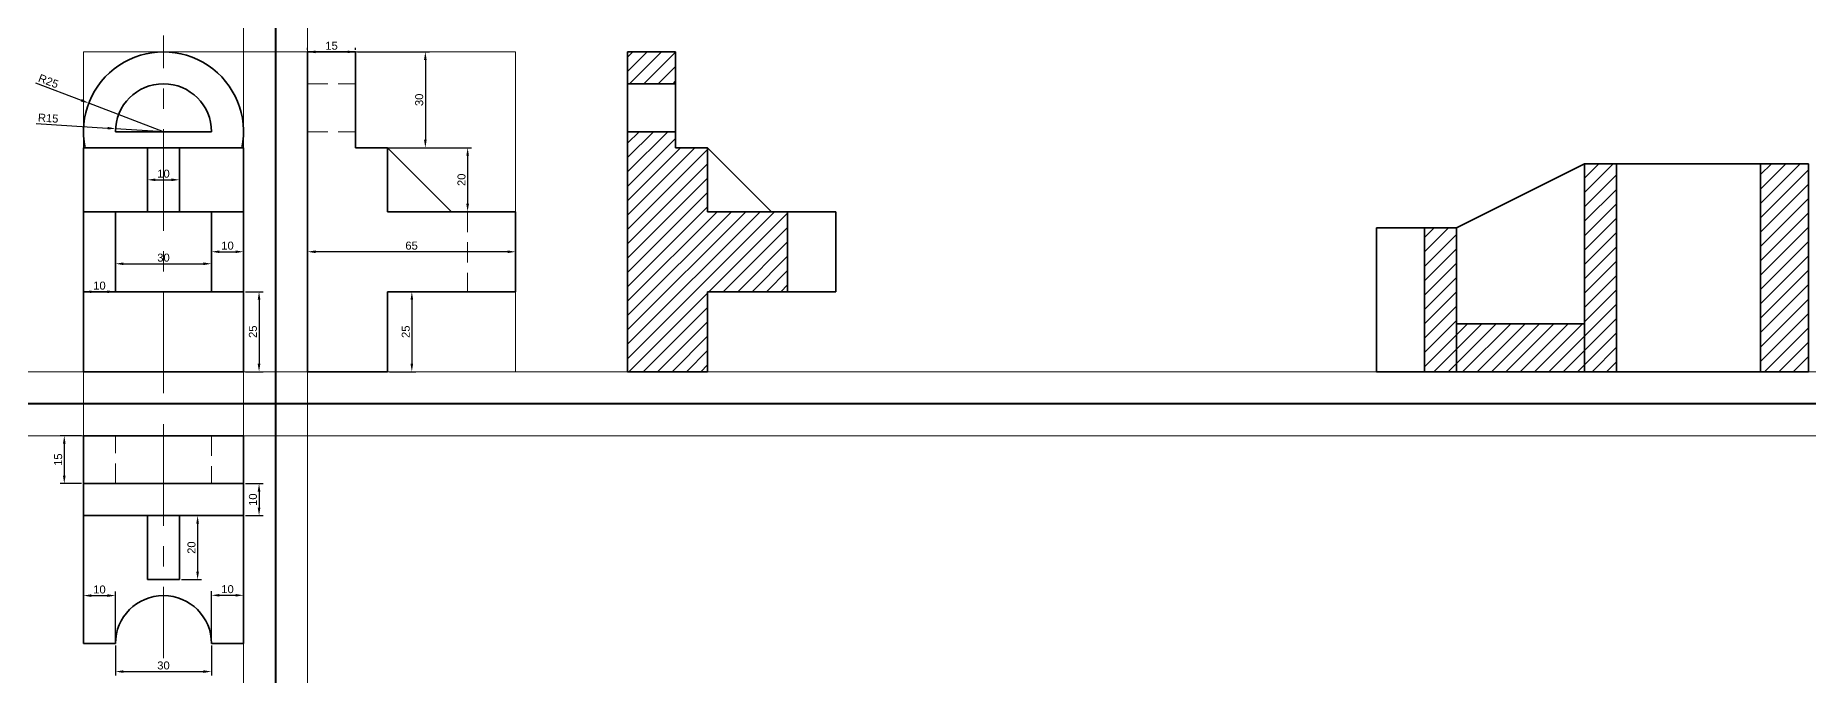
# Model space of a CAD drawing. Header units: millimetres. Extents: x 2450 to 7334, y 2362 to 2656.
# Drawn here: x 2450 to 3004, y 2401 to 2601 of the extents above; entities that cross this region are included whole.
import ezdxf

# ---------------------------------------------------------------- set-up
doc = ezdxf.new("R2010")
doc.units = ezdxf.units.MM
doc.linetypes.add('CENTER', pattern=[50.8, 31.75, -6.35, 6.35, -6.35])
doc.linetypes.add('HIDDEN', pattern=[9.525, 6.35, -3.175])
for name, color, linetype, lineweight in [('Centre line', 1, 'CENTER', 20), ('Constructn line', 251, 'Continuous', 9), ('Dimension line', 6, 'Continuous', 15), ('Hidden line', 3, 'HIDDEN', 20), ('Object line', 7, 'Continuous', 35), ('XY axis', 2, 'Continuous', 40)]:
    doc.layers.add(name, color=color, linetype=linetype, lineweight=lineweight)
doc.styles.get("Standard").update_dxf_attribs({"font": ''})
doc.styles.get('Standard').set_extended_font_data('Arial')
doc.dimstyles.new('ISO-25', dxfattribs={"dimtxt": 2.5, "dimasz": 2.5, "dimexe": 1.25, "dimexo": 0.625, "dimtad": 1, "dimtxsty": 'Standard', "dimcen": 2.5, "dimadec": 0, "dimazin": 0, "dimtfac": 1, "dimtmove": 0, "dimatfit": 3, "dimfxl": 1, "dimarcsym": 0})

# ---------------------------------------------------------------- blocks, each defined once
blk = doc.blocks.new('*D105')
at = {"layer": 'Defpoints', "color": 0, "transparency": 16777216}
for p in [(2534.83, 2533.52), (2534.83, 2533.52), (2599.83, 2533.52)]:
    blk.add_point(p, dxfattribs=at)
at = {"layer": 'Dimension line', "color": 0, "lineweight": -2, "transparency": 16777216}
for p, q in [((2534.83, 2534.14), (2534.83, 2534.77)), ((2597.33, 2533.52), (2537.33, 2533.52)), ((2599.83, 2534.14), (2599.83, 2534.77))]:
    blk.add_line(p, q, dxfattribs=at)
at = {"layer": 'Dimension line', "color": 0, "transparency": 16777216}
for points in [[(2537.33, 2533.94), (2537.33, 2533.1), (2534.83, 2533.52)], [(2597.33, 2533.94), (2597.33, 2533.1), (2599.83, 2533.52)]]:
    blk.add_solid(points, dxfattribs=at)
at = {"layer": 'Dimension line', "color": 0, "transparency": 16777216, "insert": (2567.33, 2535.42), "char_height": 2.5, "attachment_point": 5}
blk.add_mtext('65', dxfattribs=at)
blk = doc.blocks.new('*D106')
at = {"layer": 'Defpoints', "color": 0, "transparency": 16777216}
for p in [(2559.83, 2521.02), (2559.83, 2496.02), (2567.41, 2496.02)]:
    blk.add_point(p, dxfattribs=at)
at = {"layer": 'Dimension line', "color": 0, "lineweight": -2, "transparency": 16777216}
for p, q in [((2560.46, 2521.02), (2568.66, 2521.02)), ((2567.41, 2518.52), (2567.41, 2498.52)), ((2560.46, 2496.02), (2568.66, 2496.02))]:
    blk.add_line(p, q, dxfattribs=at)
at = {"layer": 'Dimension line', "color": 0, "transparency": 16777216}
for points in [[(2567, 2518.52), (2567.83, 2518.52), (2567.41, 2521.02)], [(2567, 2498.52), (2567.83, 2498.52), (2567.41, 2496.02)]]:
    blk.add_solid(points, dxfattribs=at)
at = {"layer": 'Dimension line', "color": 0, "transparency": 16777216, "insert": (2565.51, 2508.52), "char_height": 2.5, "attachment_point": 5, "rotation": 90}
blk.add_mtext('25', dxfattribs=at)
blk = doc.blocks.new('*D107')
at = {"layer": 'Defpoints', "color": 0, "transparency": 16777216}
for p in [(2534.83, 2596.02), (2549.83, 2596.02), (2549.83, 2596.02)]:
    blk.add_point(p, dxfattribs=at)
at = {"layer": 'Dimension line', "color": 0, "lineweight": -2, "transparency": 16777216}
for p, q in [((2534.83, 2596.64), (2534.83, 2597.27)), ((2537.33, 2596.02), (2547.33, 2596.02)), ((2549.83, 2596.64), (2549.83, 2597.27))]:
    blk.add_line(p, q, dxfattribs=at)
at = {"layer": 'Dimension line', "color": 0, "transparency": 16777216}
for points in [[(2537.33, 2596.44), (2537.33, 2595.6), (2534.83, 2596.02)], [(2547.33, 2596.44), (2547.33, 2595.6), (2549.83, 2596.02)]]:
    blk.add_solid(points, dxfattribs=at)
at = {"layer": 'Dimension line', "color": 0, "transparency": 16777216, "insert": (2542.33, 2597.92), "char_height": 2.5, "attachment_point": 5}
blk.add_mtext('15', dxfattribs=at)
blk = doc.blocks.new('*D108')
at = {"layer": 'Defpoints', "color": 0, "transparency": 16777216}
for p in [(2549.83, 2596.02), (2549.83, 2566.02), (2571.63, 2566.02)]:
    blk.add_point(p, dxfattribs=at)
at = {"layer": 'Dimension line', "color": 0, "lineweight": -2, "transparency": 16777216}
for p, q in [((2550.46, 2596.02), (2572.88, 2596.02)), ((2571.63, 2593.52), (2571.63, 2568.52)), ((2550.46, 2566.02), (2572.88, 2566.02))]:
    blk.add_line(p, q, dxfattribs=at)
at = {"layer": 'Dimension line', "color": 0, "transparency": 16777216}
for points in [[(2571.21, 2593.52), (2572.04, 2593.52), (2571.63, 2596.02)], [(2571.21, 2568.52), (2572.04, 2568.52), (2571.63, 2566.02)]]:
    blk.add_solid(points, dxfattribs=at)
at = {"layer": 'Dimension line', "color": 0, "transparency": 16777216, "insert": (2569.72, 2581.02), "char_height": 2.5, "attachment_point": 5, "rotation": 90}
blk.add_mtext('30', dxfattribs=at)
blk = doc.blocks.new('*D109')
at = {"layer": 'Defpoints', "color": 0, "transparency": 16777216}
for p in [(2559.83, 2566.02), (2559.83, 2546.02), (2584.83, 2546.02)]:
    blk.add_point(p, dxfattribs=at)
at = {"layer": 'Dimension line', "color": 0, "lineweight": -2, "transparency": 16777216}
for p, q in [((2560.46, 2566.02), (2586.08, 2566.02)), ((2584.83, 2563.52), (2584.83, 2548.52)), ((2560.46, 2546.02), (2586.08, 2546.02))]:
    blk.add_line(p, q, dxfattribs=at)
at = {"layer": 'Dimension line', "color": 0, "transparency": 16777216}
for points in [[(2584.42, 2563.52), (2585.25, 2563.52), (2584.83, 2566.02)], [(2584.42, 2548.52), (2585.25, 2548.52), (2584.83, 2546.02)]]:
    blk.add_solid(points, dxfattribs=at)
at = {"layer": 'Dimension line', "color": 0, "transparency": 16777216, "insert": (2582.93, 2556.02), "char_height": 2.5, "attachment_point": 5, "rotation": 90}
blk.add_mtext('20', dxfattribs=at)
blk = doc.blocks.new('*D110')
at = {"layer": 'Defpoints', "color": 0, "transparency": 16777216}
for p in [(2474.86, 2572), (2489.83, 2571.02)]:
    blk.add_point(p, dxfattribs=at)
at = {"layer": 'Dimension line', "color": 0, "lineweight": -2, "transparency": 16777216}
for p, q in [((2450.08, 2573.63), (2472.37, 2572.16)), ((2489.83, 2571.02), (2474.86, 2572))]:
    blk.add_line(p, q, dxfattribs=at)
at = {"layer": 'Dimension line', "color": 0, "transparency": 16777216}
blk.add_solid([(2472.4, 2572.58), (2472.34, 2571.75), (2474.86, 2572)], dxfattribs=at)
at = {"layer": 'Dimension line', "color": 0, "transparency": 16777216, "insert": (2453.82, 2575.29), "char_height": 2.5, "attachment_point": 5, "rotation": 356.2443}
blk.add_mtext('R15', dxfattribs=at)
blk = doc.blocks.new('*D111')
at = {"layer": 'Defpoints', "color": 0, "transparency": 16777216}
for p in [(2466.49, 2579.98), (2489.83, 2571.02)]:
    blk.add_point(p, dxfattribs=at)
at = {"layer": 'Dimension line', "color": 0, "lineweight": -2, "transparency": 16777216}
for p, q in [((2449.84, 2586.38), (2464.16, 2580.88)), ((2489.83, 2571.02), (2466.49, 2579.98))]:
    blk.add_line(p, q, dxfattribs=at)
at = {"layer": 'Dimension line', "color": 0, "transparency": 16777216}
blk.add_solid([(2464.31, 2581.27), (2464.01, 2580.49), (2466.49, 2579.98)], dxfattribs=at)
at = {"layer": 'Dimension line', "color": 0, "transparency": 16777216, "insert": (2453.91, 2586.85), "char_height": 2.5, "attachment_point": 5, "rotation": 338.9919}
blk.add_mtext('R25', dxfattribs=at)
blk = doc.blocks.new('*D112')
at = {"layer": 'Defpoints', "color": 0, "transparency": 16777216}
for p in [(2464.83, 2521.02), (2474.83, 2521.02), (2474.83, 2521.02)]:
    blk.add_point(p, dxfattribs=at)
at = {"layer": 'Dimension line', "color": 0, "lineweight": -2, "transparency": 16777216}
for p, q in [((2464.83, 2521.64), (2464.83, 2522.27)), ((2467.33, 2521.02), (2472.33, 2521.02)), ((2474.83, 2521.64), (2474.83, 2522.27))]:
    blk.add_line(p, q, dxfattribs=at)
at = {"layer": 'Dimension line', "color": 0, "transparency": 16777216}
for points in [[(2467.33, 2521.44), (2467.33, 2520.6), (2464.83, 2521.02)], [(2472.33, 2521.44), (2472.33, 2520.6), (2474.83, 2521.02)]]:
    blk.add_solid(points, dxfattribs=at)
at = {"layer": 'Dimension line', "color": 0, "transparency": 16777216, "insert": (2469.83, 2522.92), "char_height": 2.5, "attachment_point": 5}
blk.add_mtext('10', dxfattribs=at)
blk = doc.blocks.new('*D113')
at = {"layer": 'Defpoints', "color": 0, "transparency": 16777216}
for p in [(2504.83, 2533.52), (2514.83, 2533.52), (2514.83, 2533.52)]:
    blk.add_point(p, dxfattribs=at)
at = {"layer": 'Dimension line', "color": 0, "lineweight": -2, "transparency": 16777216}
for p, q in [((2504.83, 2534.14), (2504.83, 2534.77)), ((2507.33, 2533.52), (2512.33, 2533.52)), ((2514.83, 2534.14), (2514.83, 2534.77))]:
    blk.add_line(p, q, dxfattribs=at)
at = {"layer": 'Dimension line', "color": 0, "transparency": 16777216}
for points in [[(2507.33, 2533.94), (2507.33, 2533.1), (2504.83, 2533.52)], [(2512.33, 2533.94), (2512.33, 2533.1), (2514.83, 2533.52)]]:
    blk.add_solid(points, dxfattribs=at)
at = {"layer": 'Dimension line', "color": 0, "transparency": 16777216, "insert": (2509.83, 2535.42), "char_height": 2.5, "attachment_point": 5}
blk.add_mtext('10', dxfattribs=at)
blk = doc.blocks.new('*D114')
at = {"layer": 'Defpoints', "color": 0, "transparency": 16777216}
for p in [(2474.83, 2531.96), (2504.83, 2531.96), (2504.83, 2529.77)]:
    blk.add_point(p, dxfattribs=at)
at = {"layer": 'Dimension line', "color": 0, "lineweight": -2, "transparency": 16777216}
for p, q in [((2474.83, 2531.33), (2474.83, 2528.52)), ((2504.83, 2531.33), (2504.83, 2528.52)), ((2477.33, 2529.77), (2502.33, 2529.77))]:
    blk.add_line(p, q, dxfattribs=at)
at = {"layer": 'Dimension line', "color": 0, "transparency": 16777216}
for points in [[(2477.33, 2530.19), (2477.33, 2529.35), (2474.83, 2529.77)], [(2502.33, 2530.19), (2502.33, 2529.35), (2504.83, 2529.77)]]:
    blk.add_solid(points, dxfattribs=at)
at = {"layer": 'Dimension line', "color": 0, "transparency": 16777216, "insert": (2489.83, 2531.67), "char_height": 2.5, "attachment_point": 5}
blk.add_mtext('30', dxfattribs=at)
blk = doc.blocks.new('*D115')
at = {"layer": 'Defpoints', "color": 0, "transparency": 16777216}
for p in [(2484.83, 2556.02), (2494.83, 2556.02), (2494.83, 2556.02)]:
    blk.add_point(p, dxfattribs=at)
at = {"layer": 'Dimension line', "color": 0, "lineweight": -2, "transparency": 16777216}
for p, q in [((2484.83, 2556.64), (2484.83, 2557.27)), ((2487.33, 2556.02), (2492.33, 2556.02)), ((2494.83, 2556.64), (2494.83, 2557.27))]:
    blk.add_line(p, q, dxfattribs=at)
at = {"layer": 'Dimension line', "color": 0, "transparency": 16777216}
for points in [[(2487.33, 2556.44), (2487.33, 2555.6), (2484.83, 2556.02)], [(2492.33, 2556.44), (2492.33, 2555.6), (2494.83, 2556.02)]]:
    blk.add_solid(points, dxfattribs=at)
at = {"layer": 'Dimension line', "color": 0, "transparency": 16777216, "insert": (2489.83, 2557.92), "char_height": 2.5, "attachment_point": 5}
blk.add_mtext('10', dxfattribs=at)
blk = doc.blocks.new('*D116')
at = {"layer": 'Defpoints', "color": 0, "transparency": 16777216}
for p in [(2514.83, 2521.02), (2514.83, 2496.02), (2519.68, 2496.02)]:
    blk.add_point(p, dxfattribs=at)
at = {"layer": 'Dimension line', "color": 0, "lineweight": -2, "transparency": 16777216}
for p, q in [((2515.46, 2521.02), (2520.93, 2521.02)), ((2519.68, 2518.52), (2519.68, 2498.52)), ((2515.46, 2496.02), (2520.93, 2496.02))]:
    blk.add_line(p, q, dxfattribs=at)
at = {"layer": 'Dimension line', "color": 0, "transparency": 16777216}
for points in [[(2519.26, 2518.52), (2520.1, 2518.52), (2519.68, 2521.02)], [(2519.26, 2498.52), (2520.1, 2498.52), (2519.68, 2496.02)]]:
    blk.add_solid(points, dxfattribs=at)
at = {"layer": 'Dimension line', "color": 0, "transparency": 16777216, "insert": (2517.78, 2508.52), "char_height": 2.5, "attachment_point": 5, "rotation": 90}
blk.add_mtext('25', dxfattribs=at)
blk = doc.blocks.new('*D117')
at = {"layer": 'Defpoints', "color": 0, "transparency": 16777216}
for p in [(2494.83, 2451.02), (2494.83, 2431.02), (2500.49, 2431.02)]:
    blk.add_point(p, dxfattribs=at)
at = {"layer": 'Dimension line', "color": 0, "lineweight": -2, "transparency": 16777216}
for p, q in [((2495.46, 2451.02), (2501.74, 2451.02)), ((2500.49, 2448.52), (2500.49, 2433.52)), ((2495.46, 2431.02), (2501.74, 2431.02))]:
    blk.add_line(p, q, dxfattribs=at)
at = {"layer": 'Dimension line', "color": 0, "transparency": 16777216}
for points in [[(2500.08, 2448.52), (2500.91, 2448.52), (2500.49, 2451.02)], [(2500.08, 2433.52), (2500.91, 2433.52), (2500.49, 2431.02)]]:
    blk.add_solid(points, dxfattribs=at)
at = {"layer": 'Dimension line', "color": 0, "transparency": 16777216, "insert": (2498.59, 2441.02), "char_height": 2.5, "attachment_point": 5, "rotation": 90}
blk.add_mtext('20', dxfattribs=at)
blk = doc.blocks.new('*D118')
at = {"layer": 'Defpoints', "color": 0, "transparency": 16777216}
for p in [(2514.83, 2461.02), (2514.83, 2451.02), (2519.68, 2451.02)]:
    blk.add_point(p, dxfattribs=at)
at = {"layer": 'Dimension line', "color": 0, "lineweight": -2, "transparency": 16777216}
for p, q in [((2515.46, 2461.02), (2520.93, 2461.02)), ((2519.68, 2458.52), (2519.68, 2453.52)), ((2515.46, 2451.02), (2520.93, 2451.02))]:
    blk.add_line(p, q, dxfattribs=at)
at = {"layer": 'Dimension line', "color": 0, "transparency": 16777216}
for points in [[(2519.26, 2458.52), (2520.1, 2458.52), (2519.68, 2461.02)], [(2519.26, 2453.52), (2520.1, 2453.52), (2519.68, 2451.02)]]:
    blk.add_solid(points, dxfattribs=at)
at = {"layer": 'Dimension line', "color": 0, "transparency": 16777216, "insert": (2517.78, 2456.02), "char_height": 2.5, "attachment_point": 5, "rotation": 90}
blk.add_mtext('10', dxfattribs=at)
blk = doc.blocks.new('*D119')
at = {"layer": 'Defpoints', "color": 0, "transparency": 16777216}
for p in [(2464.83, 2476.02), (2458.84, 2461.02), (2464.83, 2461.02)]:
    blk.add_point(p, dxfattribs=at)
at = {"layer": 'Dimension line', "color": 0, "lineweight": -2, "transparency": 16777216}
for p, q in [((2464.21, 2476.02), (2457.59, 2476.02)), ((2458.84, 2473.52), (2458.84, 2463.52)), ((2464.21, 2461.02), (2457.59, 2461.02))]:
    blk.add_line(p, q, dxfattribs=at)
at = {"layer": 'Dimension line', "color": 0, "transparency": 16777216}
for points in [[(2458.42, 2473.52), (2459.26, 2473.52), (2458.84, 2476.02)], [(2458.42, 2463.52), (2459.26, 2463.52), (2458.84, 2461.02)]]:
    blk.add_solid(points, dxfattribs=at)
at = {"layer": 'Dimension line', "color": 0, "transparency": 16777216, "insert": (2456.94, 2468.52), "char_height": 2.5, "attachment_point": 5, "rotation": 90}
blk.add_mtext('15', dxfattribs=at)
blk = doc.blocks.new('*D120')
at = {"layer": 'Defpoints', "color": 0, "transparency": 16777216}
for p in [(2474.83, 2426.02), (2464.83, 2411.02), (2474.83, 2411.02)]:
    blk.add_point(p, dxfattribs=at)
at = {"layer": 'Dimension line', "color": 0, "lineweight": -2, "transparency": 16777216}
for p, q in [((2464.83, 2411.64), (2464.83, 2427.27)), ((2467.33, 2426.02), (2472.33, 2426.02)), ((2474.83, 2411.64), (2474.83, 2427.27))]:
    blk.add_line(p, q, dxfattribs=at)
at = {"layer": 'Dimension line', "color": 0, "transparency": 16777216}
for points in [[(2467.33, 2426.44), (2467.33, 2425.6), (2464.83, 2426.02)], [(2472.33, 2426.44), (2472.33, 2425.6), (2474.83, 2426.02)]]:
    blk.add_solid(points, dxfattribs=at)
at = {"layer": 'Dimension line', "color": 0, "transparency": 16777216, "insert": (2469.83, 2427.92), "char_height": 2.5, "attachment_point": 5}
blk.add_mtext('10', dxfattribs=at)
blk = doc.blocks.new('*D121')
at = {"layer": 'Defpoints', "color": 0, "transparency": 16777216}
for p in [(2514.83, 2426.12), (2504.83, 2411.02), (2514.83, 2411.02)]:
    blk.add_point(p, dxfattribs=at)
at = {"layer": 'Dimension line', "color": 0, "lineweight": -2, "transparency": 16777216}
for p, q in [((2504.83, 2411.64), (2504.83, 2427.37)), ((2507.33, 2426.12), (2512.33, 2426.12)), ((2514.83, 2411.64), (2514.83, 2427.37))]:
    blk.add_line(p, q, dxfattribs=at)
at = {"layer": 'Dimension line', "color": 0, "transparency": 16777216}
for points in [[(2507.33, 2426.53), (2507.33, 2425.7), (2504.83, 2426.12)], [(2512.33, 2426.53), (2512.33, 2425.7), (2514.83, 2426.12)]]:
    blk.add_solid(points, dxfattribs=at)
at = {"layer": 'Dimension line', "color": 0, "transparency": 16777216, "insert": (2509.83, 2428.02), "char_height": 2.5, "attachment_point": 5}
blk.add_mtext('10', dxfattribs=at)
blk = doc.blocks.new('*D122')
at = {"layer": 'Defpoints', "color": 0, "transparency": 16777216}
for p in [(2474.83, 2411.02), (2504.83, 2411.02), (2504.83, 2402.27)]:
    blk.add_point(p, dxfattribs=at)
at = {"layer": 'Dimension line', "color": 0, "lineweight": -2, "transparency": 16777216}
for p, q in [((2474.83, 2410.39), (2474.83, 2401.02)), ((2504.83, 2410.39), (2504.83, 2401.02)), ((2477.33, 2402.27), (2502.33, 2402.27))]:
    blk.add_line(p, q, dxfattribs=at)
at = {"layer": 'Dimension line', "color": 0, "transparency": 16777216}
for points in [[(2477.33, 2402.68), (2477.33, 2401.85), (2474.83, 2402.27)], [(2502.33, 2402.68), (2502.33, 2401.85), (2504.83, 2402.27)]]:
    blk.add_solid(points, dxfattribs=at)
at = {"layer": 'Dimension line', "color": 0, "transparency": 16777216, "insert": (2489.83, 2404.17), "char_height": 2.5, "attachment_point": 5}
blk.add_mtext('30', dxfattribs=at)

msp = doc.modelspace()

# ---------------------------------------------------------------- hatches: boundary and pattern name
at = {"layer": 'Object line'}
h = msp.add_hatch(dxfattribs=at)
h.set_pattern_fill('ANSI31', color=256)
h.paths.add_polyline_path([(2649.795, 2596.019), (2634.795, 2596.019), (2634.795, 2586.019), (2649.795, 2586.019)])
h.paths.add_polyline_path([(2659.795, 2566.019), (2649.795, 2566.019), (2649.795, 2571.019), (2634.795, 2571.019), (2634.795, 2496.019), (2659.795, 2496.019), (2659.795, 2521.019), (2684.795, 2521.019), (2684.795, 2546.019), (2659.795, 2546.019)])
h = msp.add_hatch(dxfattribs=at)
h.set_pattern_fill('ANSI31', color=256)
h.paths.add_polyline_path([(2893.678, 2541.019), (2883.678, 2541.019), (2883.678, 2496.019), (2886.678, 2496.019), (2893.678, 2496.019)])
h.paths.add_polyline_path([(3003.678, 2561.019), (2988.678, 2561.019), (2988.678, 2496.019), (3003.678, 2496.019)])
h.paths.add_polyline_path([(2943.678, 2561.019), (2933.678, 2561.019), (2933.678, 2496.019), (2943.678, 2496.019)])
h = msp.add_hatch(dxfattribs=at)
h.set_pattern_fill('ANSI31', color=256)
h.paths.add_polyline_path([(2933.678, 2511.019), (2893.678, 2511.019), (2893.678, 2496.019), (2933.678, 2496.019)])

# ---------------------------------------------------------------- linework, layer by layer
at = {"layer": 'Centre line'}
for p, q in [((2489.833, 2489.289), (2489.833, 2601.155)), ((2489.833, 2479.585), (2489.833, 2406.487))]:
    msp.add_line(p, q, dxfattribs=at)
at = {"layer": 'Constructn line'}
for p, q in [((2464.833, 2411.019), (2464.833, 2596.019)), ((2464.833, 2596.019), (2599.833, 2596.019)), ((2599.833, 2596.019), (2599.833, 2496.019)), ((2599.833, 2596.019), (2599.833, 2496.019)), ((2599.833, 2596.019), (2599.833, 2496.019)), ((2599.833, 2596.019), (2599.833, 2496.019)), ((2599.833, 2596.019), (2599.833, 2496.019)), ((2599.833, 2596.019), (2599.833, 2496.019)), ((2599.833, 2596.019), (2599.833, 2496.019)), ((2599.833, 2596.019), (2599.833, 2496.019)), ((2599.833, 2596.019), (2599.833, 2496.019)), ((2599.833, 2596.019), (2599.833, 2496.019)), ((2464.833, 2411.019), (2474.833, 2411.019)), ((2504.833, 2411.019), (2514.833, 2411.019))]:
    msp.add_line(p, q, dxfattribs=at)
for p in [(2514.833, 2486.019), (2534.833, 2486.019)]:
    msp.add_xline(p, (0, -1), dxfattribs=at)
for p in [(3617.958, 2496.019), (3757.958, 2476.019)]:
    msp.add_ray(p, (-1, 0), dxfattribs=at)
at = {"layer": 'Hidden line'}
for p, q in [((2534.833, 2586.019), (2549.833, 2586.019)), ((2534.833, 2586.019), (2549.833, 2586.019)), ((2534.833, 2586.019), (2549.833, 2586.019)), ((2534.833, 2586.019), (2549.833, 2586.019)), ((2534.833, 2586.019), (2549.833, 2586.019)), ((2534.833, 2586.019), (2549.833, 2586.019)), ((2534.833, 2586.019), (2549.833, 2586.019)), ((2534.833, 2586.019), (2549.833, 2586.019)), ((2534.833, 2586.019), (2549.833, 2586.019)), ((2534.833, 2586.019), (2549.833, 2586.019)), ((2534.833, 2571.019), (2549.833, 2571.019)), ((2534.833, 2571.019), (2549.833, 2571.019)), ((2534.833, 2571.019), (2549.833, 2571.019)), ((2534.833, 2571.019), (2549.833, 2571.019)), ((2534.833, 2571.019), (2549.833, 2571.019)), ((2534.833, 2571.019), (2549.833, 2571.019)), ((2534.833, 2571.019), (2549.833, 2571.019)), ((2534.833, 2571.019), (2549.833, 2571.019)), ((2534.833, 2571.019), (2549.833, 2571.019)), ((2534.833, 2571.019), (2549.833, 2571.019)), ((2584.833, 2546.019), (2584.833, 2521.019)), ((2584.833, 2546.019), (2584.833, 2521.019)), ((2584.833, 2546.019), (2584.833, 2521.019)), ((2584.833, 2546.019), (2584.833, 2521.019)), ((2584.833, 2546.019), (2584.833, 2521.019)), ((2584.833, 2546.019), (2584.833, 2521.019)), ((2584.833, 2546.019), (2584.833, 2521.019)), ((2584.833, 2546.019), (2584.833, 2521.019)), ((2584.833, 2546.019), (2584.833, 2521.019)), ((2584.833, 2546.019), (2584.833, 2521.019)), ((2474.833, 2461.019), (2474.833, 2476.019)), ((2504.833, 2476.019), (2504.833, 2461.019))]:
    msp.add_line(p, q, dxfattribs=at)
at = {"layer": 'Object line'}
for p, q in [((2549.833, 2596.019), (2534.833, 2596.019)), ((2534.833, 2596.019), (2534.833, 2496.019)), ((2549.833, 2596.019), (2534.833, 2596.019)), ((2534.833, 2596.019), (2534.833, 2496.019)), ((2549.833, 2596.019), (2534.833, 2596.019)), ((2534.833, 2596.019), (2534.833, 2496.019)), ((2549.833, 2596.019), (2534.833, 2596.019)), ((2534.833, 2596.019), (2534.833, 2496.019)), ((2549.833, 2596.019), (2534.833, 2596.019)), ((2534.833, 2596.019), (2534.833, 2496.019)), ((2549.833, 2596.019), (2534.833, 2596.019)), ((2534.833, 2596.019), (2534.833, 2496.019)), ((2549.833, 2596.019), (2534.833, 2596.019)), ((2534.833, 2596.019), (2534.833, 2496.019)), ((2549.833, 2596.019), (2534.833, 2596.019)), ((2534.833, 2596.019), (2534.833, 2496.019)), ((2549.833, 2596.019), (2534.833, 2596.019)), ((2534.833, 2596.019), (2534.833, 2496.019)), ((2549.833, 2596.019), (2534.833, 2596.019)), ((2534.833, 2596.019), (2534.833, 2496.019)), ((2549.833, 2566.019), (2549.833, 2596.019)), ((2549.833, 2566.019), (2549.833, 2596.019)), ((2549.833, 2566.019), (2549.833, 2596.019)), ((2549.833, 2566.019), (2549.833, 2596.019)), ((2549.833, 2566.019), (2549.833, 2596.019)), ((2549.833, 2566.019), (2549.833, 2596.019)), ((2549.833, 2566.019), (2549.833, 2596.019)), ((2549.833, 2566.019), (2549.833, 2596.019)), ((2549.833, 2566.019), (2549.833, 2596.019)), ((2549.833, 2566.019), (2549.833, 2596.019)), ((2634.795, 2596.019), (2634.795, 2496.019)), ((2649.795, 2596.019), (2634.795, 2596.019)), ((2649.795, 2566.019), (2649.795, 2596.019)), ((2634.795, 2586.019), (2649.795, 2586.019)), ((2474.833, 2571.019), (2504.833, 2571.019)), ((2634.795, 2571.019), (2649.795, 2571.019)), ((2514.833, 2566.019), (2464.833, 2566.019)), ((2464.833, 2566.019), (2464.833, 2546.019)), ((2484.833, 2546.019), (2484.833, 2566.019)), ((2484.833, 2566.019), (2494.833, 2566.019)), ((2489.833, 2566.019), (2494.833, 2566.019)), ((2494.833, 2566.019), (2494.833, 2546.019)), ((2514.833, 2521.019), (2514.833, 2566.019)), ((2559.833, 2566.019), (2549.833, 2566.019)), ((2559.833, 2566.019), (2549.833, 2566.019)), ((2559.833, 2566.019), (2549.833, 2566.019)), ((2559.833, 2566.019), (2549.833, 2566.019)), ((2559.833, 2566.019), (2549.833, 2566.019)), ((2559.833, 2566.019), (2549.833, 2566.019)), ((2559.833, 2566.019), (2549.833, 2566.019)), ((2559.833, 2566.019), (2549.833, 2566.019)), ((2559.833, 2566.019), (2549.833, 2566.019)), ((2559.833, 2566.019), (2549.833, 2566.019)), ((2559.833, 2546.019), (2559.833, 2566.019)), ((2579.833, 2546.019), (2559.833, 2566.019)), ((2559.833, 2546.019), (2559.833, 2566.019)), ((2579.833, 2546.019), (2559.833, 2566.019)), ((2559.833, 2546.019), (2559.833, 2566.019)), ((2579.833, 2546.019), (2559.833, 2566.019)), ((2559.833, 2546.019), (2559.833, 2566.019)), ((2579.833, 2546.019), (2559.833, 2566.019)), ((2559.833, 2546.019), (2559.833, 2566.019)), ((2579.833, 2546.019), (2559.833, 2566.019)), ((2559.833, 2546.019), (2559.833, 2566.019)), ((2579.833, 2546.019), (2559.833, 2566.019)), ((2559.833, 2546.019), (2559.833, 2566.019)), ((2579.833, 2546.019), (2559.833, 2566.019)), ((2559.833, 2546.019), (2559.833, 2566.019)), ((2579.833, 2546.019), (2559.833, 2566.019)), ((2559.833, 2546.019), (2559.833, 2566.019)), ((2579.833, 2546.019), (2559.833, 2566.019)), ((2559.833, 2546.019), (2559.833, 2566.019)), ((2579.833, 2546.019), (2559.833, 2566.019)), ((2659.795, 2566.019), (2649.795, 2566.019)), ((2659.795, 2546.019), (2659.795, 2566.019)), ((2679.795, 2546.019), (2659.795, 2566.019)), ((2893.678, 2541.019), (2933.678, 2561.019)), ((2933.678, 2561.019), (2933.678, 2496.019)), ((2933.678, 2561.019), (3003.678, 2561.019)), ((2968.678, 2561.019), (2943.678, 2561.019)), ((2943.678, 2561.019), (2943.678, 2496.019)), ((2988.678, 2561.019), (2963.678, 2561.019)), ((2988.678, 2496.019), (2988.678, 2561.019)), ((3003.678, 2561.019), (3003.678, 2496.019)), ((2514.833, 2546.019), (2464.833, 2546.019)), ((2464.833, 2546.019), (2464.833, 2521.019)), ((2474.833, 2521.019), (2474.833, 2546.019)), ((2474.833, 2546.019), (2504.833, 2546.019)), ((2494.833, 2546.019), (2484.833, 2546.019)), ((2504.833, 2546.019), (2504.833, 2521.019)), ((2514.833, 2496.019), (2514.833, 2546.019)), ((2599.833, 2546.019), (2559.833, 2546.019)), ((2559.833, 2546.019), (2579.833, 2546.019)), ((2559.833, 2546.019), (2579.833, 2546.019)), ((2599.833, 2546.019), (2559.833, 2546.019)), ((2559.833, 2546.019), (2579.833, 2546.019)), ((2559.833, 2546.019), (2579.833, 2546.019)), ((2599.833, 2546.019), (2559.833, 2546.019)), ((2559.833, 2546.019), (2579.833, 2546.019)), ((2559.833, 2546.019), (2579.833, 2546.019)), ((2599.833, 2546.019), (2559.833, 2546.019)), ((2559.833, 2546.019), (2579.833, 2546.019)), ((2559.833, 2546.019), (2579.833, 2546.019)), ((2599.833, 2546.019), (2559.833, 2546.019)), ((2559.833, 2546.019), (2579.833, 2546.019)), ((2559.833, 2546.019), (2579.833, 2546.019)), ((2599.833, 2546.019), (2559.833, 2546.019)), ((2559.833, 2546.019), (2579.833, 2546.019)), ((2559.833, 2546.019), (2579.833, 2546.019)), ((2599.833, 2546.019), (2559.833, 2546.019)), ((2559.833, 2546.019), (2579.833, 2546.019)), ((2559.833, 2546.019), (2579.833, 2546.019)), ((2599.833, 2546.019), (2559.833, 2546.019)), ((2559.833, 2546.019), (2579.833, 2546.019)), ((2559.833, 2546.019), (2579.833, 2546.019)), ((2599.833, 2546.019), (2559.833, 2546.019)), ((2559.833, 2546.019), (2579.833, 2546.019)), ((2559.833, 2546.019), (2579.833, 2546.019)), ((2599.833, 2546.019), (2559.833, 2546.019)), ((2559.833, 2546.019), (2579.833, 2546.019)), ((2559.833, 2546.019), (2579.833, 2546.019)), ((2599.833, 2546.019), (2584.833, 2546.019)), ((2599.833, 2546.019), (2584.833, 2546.019)), ((2599.833, 2546.019), (2584.833, 2546.019)), ((2599.833, 2546.019), (2584.833, 2546.019)), ((2599.833, 2546.019), (2584.833, 2546.019)), ((2599.833, 2546.019), (2584.833, 2546.019)), ((2599.833, 2546.019), (2584.833, 2546.019)), ((2599.833, 2546.019), (2584.833, 2546.019)), ((2599.833, 2546.019), (2584.833, 2546.019)), ((2599.833, 2546.019), (2584.833, 2546.019)), ((2599.833, 2521.019), (2599.833, 2546.019)), ((2599.833, 2521.019), (2599.833, 2546.019)), ((2599.833, 2521.019), (2599.833, 2546.019)), ((2599.833, 2521.019), (2599.833, 2546.019)), ((2599.833, 2521.019), (2599.833, 2546.019)), ((2599.833, 2521.019), (2599.833, 2546.019)), ((2599.833, 2521.019), (2599.833, 2546.019)), ((2599.833, 2521.019), (2599.833, 2546.019)), ((2599.833, 2521.019), (2599.833, 2546.019)), ((2599.833, 2521.019), (2599.833, 2546.019)), ((2699.795, 2546.019), (2659.795, 2546.019)), ((2659.795, 2546.019), (2679.795, 2546.019)), ((2659.795, 2546.019), (2679.795, 2546.019)), ((2699.795, 2546.019), (2684.795, 2546.019)), ((2684.795, 2546.019), (2684.795, 2521.019)), ((2699.795, 2521.019), (2699.795, 2546.019)), ((2893.678, 2541.019), (2868.678, 2541.019)), ((2868.678, 2541.019), (2868.678, 2511.019)), ((2868.678, 2541.019), (2883.678, 2541.019)), ((2883.678, 2541.019), (2883.678, 2496.019)), ((2893.678, 2496.019), (2893.678, 2541.019)), ((2514.833, 2521.019), (2464.833, 2521.019)), ((2464.833, 2521.019), (2464.833, 2496.019)), ((2464.833, 2521.019), (2474.833, 2521.019)), ((2504.833, 2521.019), (2514.833, 2521.019)), ((2514.833, 2496.019), (2514.833, 2521.019)), ((2559.833, 2496.019), (2559.833, 2521.019)), ((2559.833, 2521.019), (2599.833, 2521.019)), ((2559.833, 2496.019), (2559.833, 2521.019)), ((2559.833, 2521.019), (2599.833, 2521.019)), ((2559.833, 2496.019), (2559.833, 2521.019)), ((2559.833, 2521.019), (2599.833, 2521.019)), ((2559.833, 2496.019), (2559.833, 2521.019)), ((2559.833, 2521.019), (2599.833, 2521.019)), ((2559.833, 2496.019), (2559.833, 2521.019)), ((2559.833, 2521.019), (2599.833, 2521.019)), ((2559.833, 2496.019), (2559.833, 2521.019)), ((2559.833, 2521.019), (2599.833, 2521.019)), ((2559.833, 2496.019), (2559.833, 2521.019)), ((2559.833, 2521.019), (2599.833, 2521.019)), ((2559.833, 2496.019), (2559.833, 2521.019)), ((2559.833, 2521.019), (2599.833, 2521.019)), ((2559.833, 2496.019), (2559.833, 2521.019)), ((2559.833, 2521.019), (2599.833, 2521.019)), ((2559.833, 2496.019), (2559.833, 2521.019)), ((2559.833, 2521.019), (2599.833, 2521.019)), ((2659.795, 2496.019), (2659.795, 2521.019)), ((2659.795, 2521.019), (2699.795, 2521.019)), ((2868.678, 2496.019), (2868.678, 2511.019)), ((2893.678, 2496.019), (2893.678, 2511.019)), ((2893.678, 2511.019), (2933.678, 2511.019)), ((2464.833, 2496.019), (2514.833, 2496.019)), ((2534.833, 2496.019), (2559.833, 2496.019)), ((2534.833, 2496.019), (2559.833, 2496.019)), ((2534.833, 2496.019), (2559.833, 2496.019)), ((2534.833, 2496.019), (2559.833, 2496.019)), ((2534.833, 2496.019), (2559.833, 2496.019)), ((2534.833, 2496.019), (2559.833, 2496.019)), ((2534.833, 2496.019), (2559.833, 2496.019)), ((2534.833, 2496.019), (2559.833, 2496.019)), ((2534.833, 2496.019), (2559.833, 2496.019)), ((2534.833, 2496.019), (2559.833, 2496.019)), ((2634.795, 2496.019), (2659.795, 2496.019)), ((3003.678, 2496.019), (2868.678, 2496.019)), ((2868.678, 2496.019), (2886.678, 2496.019)), ((2988.678, 2496.019), (2963.678, 2496.019)), ((2968.678, 2496.019), (2988.678, 2496.019)), ((2464.833, 2461.019), (2464.833, 2476.019)), ((2464.833, 2476.019), (2514.833, 2476.019)), ((2489.833, 2476.019), (2504.833, 2476.019)), ((2514.833, 2476.019), (2514.833, 2461.019)), ((2514.833, 2476.019), (2514.833, 2451.019)), ((2514.833, 2476.019), (2514.833, 2451.019)), ((2514.833, 2461.019), (2464.833, 2461.019)), ((2464.833, 2451.019), (2464.833, 2461.019)), ((2464.833, 2461.019), (2464.833, 2411.019)), ((2504.833, 2461.019), (2474.833, 2461.019)), ((2514.833, 2451.019), (2464.833, 2451.019)), ((2464.833, 2451.019), (2464.833, 2451.019)), ((2484.833, 2431.019), (2484.833, 2451.019)), ((2489.833, 2451.019), (2494.833, 2451.019)), ((2494.833, 2451.019), (2494.833, 2431.019)), ((2514.833, 2411.019), (2514.833, 2451.019)), ((2494.833, 2431.019), (2484.833, 2431.019)), ((2464.833, 2411.019), (2474.833, 2411.019)), ((2504.833, 2411.019), (2514.833, 2411.019))]:
    msp.add_line(p, q, dxfattribs=at)
for centre, radius, start, end in [((2489.833, 2571.019), 25, 348.46304, 191.53696), ((2489.833, 2571.019), 15, 0, 180), ((2489.833, 2411.019), 15, 0, 180)]:
    msp.add_arc(centre, radius, start, end, dxfattribs=at)
at = {"layer": 'XY axis'}
for direction in [(0, -1), (-1, 0)]:
    msp.add_xline((2524.833, 2486.019), direction, dxfattribs=at)

# ---------------------------------------------------------------- dimensions: what is measured, and where the dimension line sits
at = {"layer": 'Dimension line'}
for base, p1, p2, picture, middle in [((2549.833, 2596.019), (2534.833, 2596.019), (2549.833, 2596.019), '*D107', (2542.333, 2597.92)), ((2494.833, 2556.019), (2484.833, 2556.019), (2494.833, 2556.019), '*D115', (2489.833, 2557.92)), ((2514.833, 2533.519), (2504.833, 2533.519), (2514.833, 2533.519), '*D113', (2509.833, 2535.42)), ((2534.833, 2533.519), (2599.833, 2533.519), (2534.833, 2533.519), '*D105', (2567.333, 2535.42)), ((2504.833, 2529.769), (2474.833, 2531.959), (2504.833, 2531.959), '*D114', (2489.833, 2531.671)), ((2474.833, 2521.019), (2464.833, 2521.019), (2474.833, 2521.019), '*D112', (2469.833, 2522.92)), ((2474.833, 2426.019), (2464.833, 2411.019), (2474.833, 2411.019), '*D120', (2469.833, 2427.92)), ((2514.833, 2426.116), (2504.833, 2411.019), (2514.833, 2411.019), '*D121', (2509.833, 2428.017)), ((2504.833, 2402.268), (2474.833, 2411.019), (2504.833, 2411.019), '*D122', (2489.833, 2404.171))]:
    dim = msp.add_linear_dim(base=base, p1=p1, p2=p2, dimstyle='ISO-25', dxfattribs=at)
    dim.commit()
    dim.dimension.update_dxf_attribs({"geometry": picture, "text_midpoint": middle})
for base, p1, p2, picture, middle in [((2571.626, 2566.019), (2549.833, 2596.019), (2549.833, 2566.019), '*D108', (2569.724, 2581.019)), ((2584.833, 2546.019), (2559.833, 2566.019), (2559.833, 2546.019), '*D109', (2582.931, 2556.019)), ((2519.68, 2496.019), (2514.833, 2521.019), (2514.833, 2496.019), '*D116', (2517.778, 2508.519)), ((2567.415, 2496.019), (2559.833, 2521.019), (2559.833, 2496.019), '*D106', (2565.513, 2508.519)), ((2458.841, 2461.019), (2464.833, 2476.019), (2464.833, 2461.019), '*D119', (2456.94, 2468.519)), ((2519.68, 2451.019), (2514.833, 2461.019), (2514.833, 2451.019), '*D118', (2517.778, 2456.019)), ((2500.492, 2431.019), (2494.833, 2451.019), (2494.833, 2431.019), '*D117', (2498.591, 2441.019))]:
    dim = msp.add_linear_dim(base=base, p1=p1, p2=p2, angle=90, dimstyle='ISO-25', dxfattribs=at)
    dim.commit()
    dim.dimension.update_dxf_attribs({"geometry": picture, "text_midpoint": middle})
for mpoint, picture, middle in [((2466.494, 2579.981), '*D111', (2453.225, 2585.077)), ((2474.865, 2572.001), '*D110', (2453.693, 2573.391))]:
    dim = msp.add_radius_dim(center=(2489.833, 2571.019), mpoint=mpoint, dimstyle='ISO-25', dxfattribs=at)
    dim.commit()
    dim.dimension.update_dxf_attribs({"geometry": picture, "text_midpoint": middle, "dimtype": 164})

doc.saveas('drawing.dxf')
